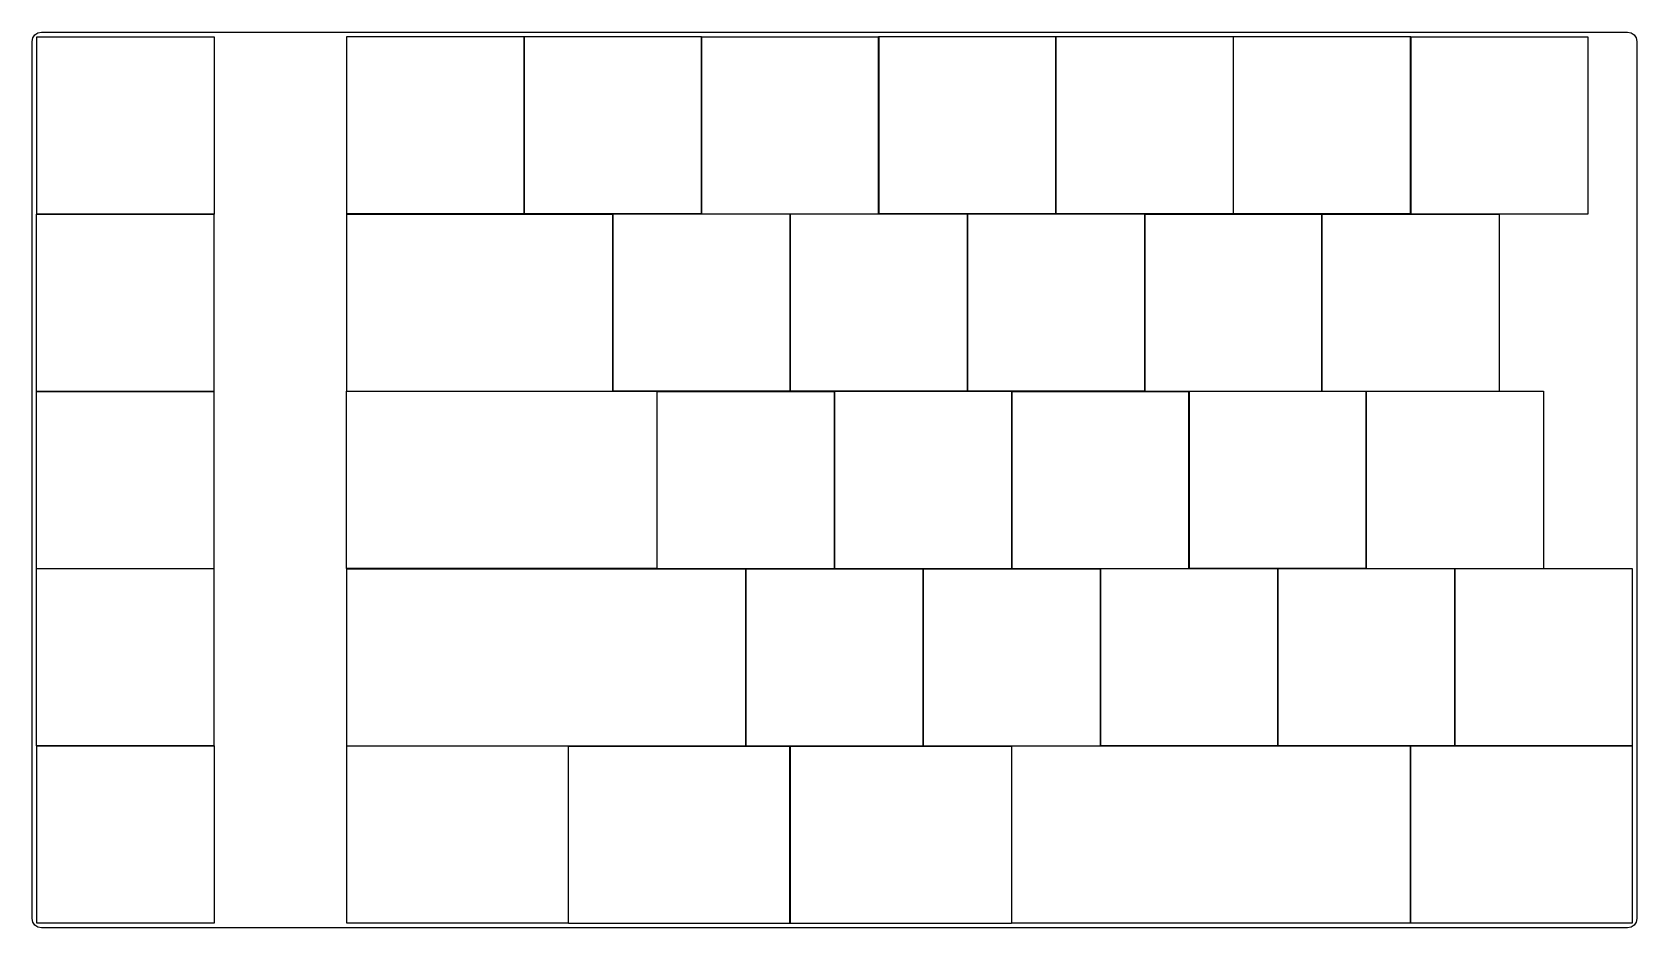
# Model space of a CAD drawing. Extents: x 0 to 172, y 0 to 96.
import ezdxf

# ---------------------------------------------------------------- set-up
doc = ezdxf.new("R2010")
doc.units = 0

msp = doc.modelspace()

# ---------------------------------------------------------------- linework, layer by layer
at = {"layer": 'pcb_left'}
for p, q in [((0.049999, 95.28), (0.126119, 95.662683)), ((0.049999, 1.05), (0.049999, 95.28)), ((0.126119, 95.662683), (0.342892, 95.987107)), ((0.342892, 95.987107), (0.667316, 96.20388)), ((0.667316, 96.20388), (1.049999, 96.28)), ((1.049999, 96.28), (171.481, 96.28)), ((1.049999, 96.28), (1.049999, 96.28)), ((171.481, 96.28), (171.863683, 96.20388)), ((171.863683, 96.20388), (172.188107, 95.987107)), ((172.188107, 95.987107), (172.40488, 95.662683)), ((172.40488, 95.662683), (172.481, 95.28)), ((172.481, 95.28), (172.481, 1.05)), ((0.126119, 0.667317), (0.049999, 1.05)), ((0.342892, 0.342893), (0.126119, 0.667317)), ((0.667316, 0.12612), (0.342892, 0.342893)), ((1.049999, 0.05), (0.667316, 0.12612)), ((171.481, 0.05), (1.049999, 0.05)), ((171.863683, 0.12612), (171.481, 0.05)), ((172.188107, 0.342893), (171.863683, 0.12612)), ((172.40488, 0.667317), (172.188107, 0.342893)), ((172.481, 1.05), (172.40488, 0.667317))]:
    msp.add_line(p, q, dxfattribs=at)
at = {"layer": 'switch_pitch_left'}
for p, q in [((0.55, 76.73), (0.55, 95.78)), ((0.55, 95.78), (19.6, 95.78)), ((19.6, 95.78), (19.6, 76.73)), ((33.88, 76.74), (33.88, 95.79)), ((33.88, 95.79), (52.93, 95.79)), ((52.91, 76.75), (52.91, 95.8)), ((52.91, 95.8), (71.96, 95.8)), ((52.93, 95.79), (52.93, 76.74)), ((71.96, 95.8), (71.96, 76.75)), ((71.965, 76.7352), (71.965, 95.7852)), ((71.965, 95.7852), (91.015, 95.7852)), ((91.01, 76.74), (91.01, 95.79)), ((91.01, 95.79), (110.06, 95.79)), ((91.015, 95.7852), (91.015, 76.7352)), ((110.06, 76.74), (110.06, 95.79)), ((110.06, 95.79), (129.11, 95.79)), ((110.06, 95.79), (110.06, 76.74)), ((129.11, 95.79), (129.11, 76.74)), ((129.135, 76.745), (129.135, 95.795)), ((129.135, 95.795), (148.185, 95.795)), ((148.17, 76.73), (148.17, 95.78)), ((148.17, 95.78), (167.22, 95.78)), ((148.185, 95.795), (148.185, 76.745)), ((167.22, 95.78), (167.22, 76.73)), ((0.515, 57.6852), (0.515, 76.7352)), ((0.515, 76.7352), (19.565, 76.7352)), ((19.6, 76.73), (0.55, 76.73)), ((19.565, 76.7352), (19.565, 57.6852)), ((33.8725, 57.68), (33.8725, 76.73)), ((33.8725, 76.73), (62.4475, 76.73)), ((52.93, 76.74), (33.88, 76.74)), ((71.96, 76.75), (52.91, 76.75)), ((62.44, 57.7), (62.44, 76.75)), ((62.44, 76.75), (81.49, 76.75)), ((62.4475, 76.73), (62.4475, 57.68)), ((91.015, 76.7352), (71.965, 76.7352)), ((81.49, 76.75), (81.49, 57.7)), ((81.5, 57.7), (81.5, 76.75)), ((81.5, 76.75), (100.55, 76.75)), ((110.06, 76.74), (91.01, 76.74)), ((100.55, 76.75), (100.55, 57.7)), ((100.56, 57.69), (100.56, 76.74)), ((100.56, 76.74), (119.61, 76.74)), ((129.11, 76.74), (110.06, 76.74)), ((119.595, 57.68), (119.595, 76.73)), ((119.595, 76.73), (138.645, 76.73)), ((119.61, 76.74), (119.61, 57.69)), ((148.185, 76.745), (129.135, 76.745)), ((138.64, 57.68), (138.64, 76.73)), ((138.64, 76.73), (157.69, 76.73)), ((138.645, 76.73), (138.645, 57.68)), ((167.22, 76.73), (148.17, 76.73)), ((157.69, 76.73), (157.69, 57.68)), ((19.565, 57.6852), (0.515, 57.6852)), ((0.54, 38.62), (0.54, 57.67)), ((0.54, 57.67), (19.59, 57.67)), ((19.59, 57.67), (19.59, 38.62)), ((33.8412, 38.6552), (33.8412, 57.7052)), ((33.8412, 57.7052), (67.1788, 57.7052)), ((62.4475, 57.68), (33.8725, 57.68)), ((81.49, 57.7), (62.44, 57.7)), ((67.1788, 57.7052), (67.1788, 38.6552)), ((67.21, 38.62), (67.21, 57.67)), ((67.21, 57.67), (86.26, 57.67)), ((100.55, 57.7), (81.5, 57.7)), ((86.26, 38.64), (86.26, 57.69)), ((86.26, 57.69), (105.31, 57.69)), ((86.26, 57.67), (86.26, 38.62)), ((119.61, 57.69), (100.56, 57.69)), ((105.31, 57.69), (105.31, 38.64)), ((105.325, 38.6352), (105.325, 57.6852)), ((105.325, 57.6852), (124.375, 57.6852)), ((138.645, 57.68), (119.595, 57.68)), ((124.345, 38.6452), (124.345, 57.6952)), ((124.345, 57.6952), (143.395, 57.6952)), ((124.375, 57.6852), (124.375, 38.6352)), ((157.69, 57.68), (138.64, 57.68)), ((143.395, 57.6952), (143.395, 38.6452)), ((143.4, 38.64), (143.4, 57.69)), ((143.4, 57.69), (162.45, 57.69)), ((162.45, 57.69), (162.45, 38.64)), ((0.52, 19.6), (0.52, 38.65)), ((0.52, 38.65), (19.57, 38.65)), ((19.59, 38.62), (0.54, 38.62)), ((19.57, 38.65), (19.57, 19.6)), ((67.1788, 38.6552), (33.8412, 38.6552)), ((33.8717, 19.585), (33.8717, 38.635)), ((33.8717, 38.635), (76.7342, 38.635)), ((86.26, 38.62), (67.21, 38.62)), ((76.7342, 38.635), (76.7342, 19.585)), ((76.74, 19.57), (76.74, 38.62)), ((76.74, 38.62), (95.79, 38.62)), ((105.31, 38.64), (86.26, 38.64)), ((95.78, 19.59), (95.78, 38.64)), ((95.78, 38.64), (114.83, 38.64)), ((95.79, 38.62), (95.79, 19.57)), ((124.375, 38.6352), (105.325, 38.6352)), ((114.83, 38.64), (114.83, 19.59)), ((114.855, 19.5952), (114.855, 38.6452)), ((114.855, 38.6452), (133.905, 38.6452)), ((143.395, 38.6452), (124.345, 38.6452)), ((133.885, 19.5952), (133.885, 38.6452)), ((133.885, 38.6452), (152.935, 38.6452)), ((133.905, 38.6452), (133.905, 19.5952)), ((162.45, 38.64), (143.4, 38.64)), ((152.92, 19.61), (152.92, 38.66)), ((152.92, 38.66), (171.97, 38.66)), ((152.935, 38.6452), (152.935, 19.5952)), ((171.97, 38.66), (171.97, 19.61)), ((19.57, 19.6), (0.52, 19.6)), ((0.545, 0.5452), (0.545, 19.5952)), ((0.545, 19.5952), (19.595, 19.5952)), ((19.595, 19.5952), (19.595, 0.5452)), ((33.8537, 0.5452), (33.8537, 19.5952)), ((33.8537, 19.5952), (57.6662, 19.5952)), ((76.7342, 19.585), (33.8717, 19.585)), ((57.6662, 19.5952), (57.6662, 0.5452)), ((57.6737, 0.5352), (57.6737, 19.5852)), ((57.6737, 19.5852), (81.4863, 19.5852)), ((95.79, 19.57), (76.74, 19.57)), ((81.4787, 0.54), (81.4787, 19.59)), ((81.4787, 19.59), (105.2912, 19.59)), ((81.4863, 19.5852), (81.4863, 0.5352)), ((114.83, 19.59), (95.78, 19.59)), ((105.2912, 19.59), (105.2912, 0.54)), ((105.3038, 0.56), (105.3038, 19.61)), ((105.3038, 19.61), (148.1662, 19.61)), ((133.905, 19.5952), (114.855, 19.5952)), ((152.935, 19.5952), (133.885, 19.5952)), ((148.1662, 19.61), (148.1662, 0.56)), ((148.1687, 0.5498), (148.1687, 19.5998)), ((148.1687, 19.5998), (171.9812, 19.5998)), ((171.97, 19.61), (152.92, 19.61)), ((171.9812, 19.5998), (171.9812, 0.5498)), ((19.595, 0.5452), (0.545, 0.5452)), ((57.6662, 0.5452), (33.8537, 0.5452)), ((81.4863, 0.5352), (57.6737, 0.5352)), ((105.2912, 0.54), (81.4787, 0.54)), ((148.1662, 0.56), (105.3038, 0.56)), ((171.9812, 0.5498), (148.1687, 0.5498))]:
    msp.add_line(p, q, dxfattribs=at)

doc.saveas('drawing.dxf')
